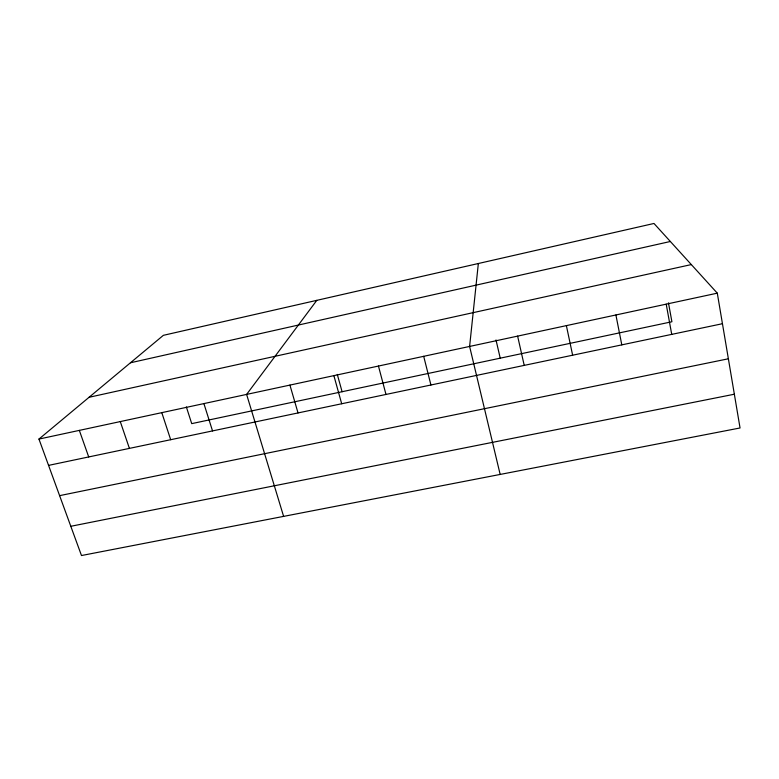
<?xml version="1.0" encoding="UTF-8"?>
<svg xmlns="http://www.w3.org/2000/svg" width="779" height="779" viewBox="0 0 779 779"><rect width="100%" height="100%" fill="white"/><g stroke="black" fill="none" stroke-linecap="round" stroke-linejoin="round"><path stroke-width="1.17" d="M478.345 263.516L469.61 346.441L500.167 474.44M316.8 300.353L246.612 394.408L283.614 516.38M38.95 439.074L163.366 335.33L653.98 223.466L717.293 293.167L740.05 427.973L81.483 555.534L38.95 439.074L717.293 293.167M130.453 362.78L670.349 241.49M89.059 397.29L691.324 264.578M48.561 465.384L722.445 323.713M59.613 495.648L728.365 358.788M70.801 526.292L734.354 394.223M79.331 430.388L88.709 456.942M120.278 421.585L129.411 448.383M161.798 412.646L170.679 439.707M186.347 406.901L191.722 423.63L671.907 321.746L668.46 302.856M203.903 403.59L212.531 430.914M289.924 385.089L298.026 412.938M333.879 375.634L341.689 403.756M337.297 374.417L342.098 391.73M378.458 366.052L385.985 394.447M423.698 356.315L430.923 385.001M496.009 339.965L500.225 358.174M517.626 336.119L524.218 365.39M566.382 325.632L572.633 355.205M615.907 314.979L621.798 344.873M666.201 304.161L671.732 334.376"/></g></svg>
